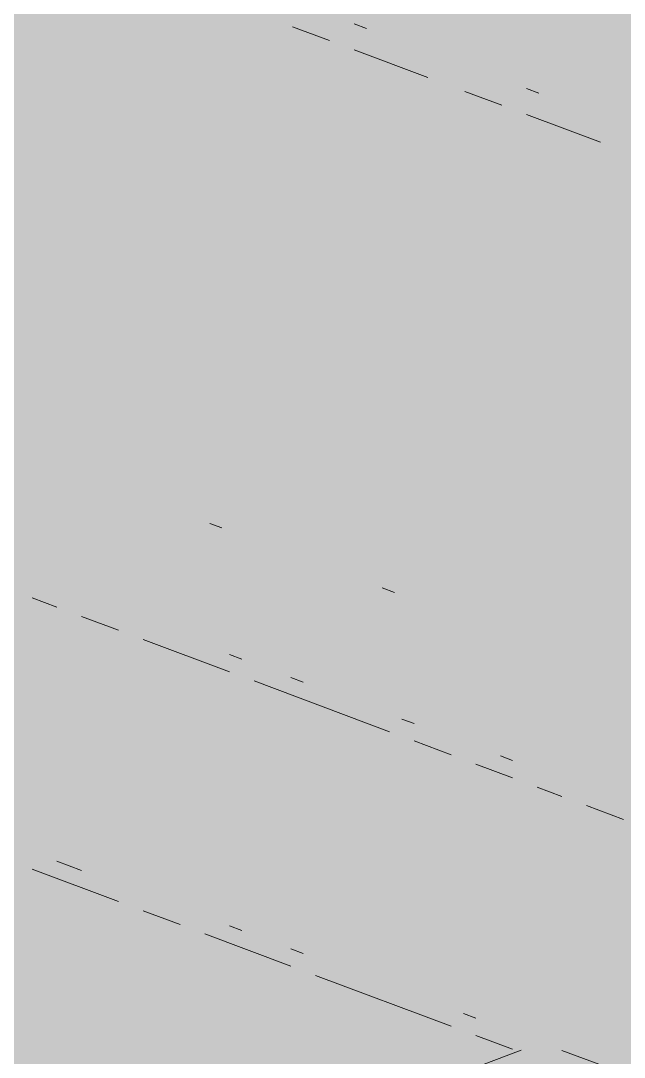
# Paper-space layout '03 3D Building and Roof' of a CAD drawing. Header units: millimetres. Extents: x 5 to 415, y 5 to 292.
# Drawn here: x 198.4 to 201.45, y 101.19 to 106.43 of the extents above; entities that cross this region are included whole.
import ezdxf

# ---------------------------------------------------------------- set-up
doc = ezdxf.new("R2010")
doc.units = ezdxf.units.MM
doc.layers.add('EXISTING', color=7, linetype='Continuous')
doc.layers.add('IMAGES', color=7, linetype='Continuous')

# ---------------------------------------------------------------- blocks, each defined once
blk = doc.blocks.new('SHEET_03')
at = {"layer": 'EXISTING', "color": 250, "lineweight": 9}
for p, q in [((200.081, 106.4097), (200.1432, 106.3864)), ((199.9566, 106.3252), (199.7701, 106.3951)), ((200.4541, 106.1389), (200.081, 106.2786)), ((200.8271, 105.9991), (200.6406, 106.069)), ((200.9515, 106.0836), (201.0137, 106.0603)), ((201.3245, 105.8128), (200.9515, 105.9525)), ((199.4144, 103.8656), (199.3522, 103.8889)), ((200.2849, 103.5395), (200.2227, 103.5628)), ((198.5812, 103.4661), (198.4568, 103.5126)), ((198.892, 103.3496), (198.7055, 103.4195)), ((199.4516, 103.14), (199.0164, 103.303)), ((199.4516, 103.2274), (199.5138, 103.2041)), ((200.26, 102.8372), (199.576, 103.0934)), ((199.7625, 103.1109), (199.8247, 103.0876)), ((200.3221, 102.9013), (200.3843, 102.878)), ((200.5708, 102.7207), (200.3843, 102.7906)), ((200.8196, 102.7149), (200.8817, 102.6916)), ((200.8817, 102.6042), (200.6952, 102.6741)), ((201.1304, 102.5111), (201.0061, 102.5577)), ((201.4413, 102.3946), (201.2548, 102.4645)), ((198.5812, 102.1841), (198.7055, 102.1375)), ((198.892, 101.9802), (198.4568, 102.1433)), ((199.2029, 101.8638), (199.0164, 101.9336)), ((199.4516, 101.858), (199.5138, 101.8347)), ((199.7625, 101.6541), (199.3273, 101.8172)), ((199.7625, 101.7415), (199.8247, 101.7183)), ((200.5708, 101.3513), (199.8869, 101.6076)), ((200.633, 101.4155), (200.6952, 101.3922)), ((200.8817, 101.2349), (200.6952, 101.3048)), ((196.6188, 99.6165), (200.9243, 101.2294)), ((201.1304, 101.2291), (201.317, 101.1592))]:
    blk.add_line(p, q, dxfattribs=at)
at = {"layer": 'IMAGES', "color": 7}
for points in [[(193.5148, 106.3429), (198.6557, 106.3429), (193.5148, 106.5143), (198.6557, 106.5143)], [(198.6557, 106.3429), (198.827, 106.3429), (198.6557, 106.5143), (198.827, 106.5143)], [(198.827, 106.3429), (199.1698, 106.3429), (198.827, 106.5143), (199.1698, 106.5143)], [(199.1698, 106.3429), (199.3411, 106.3429), (199.1698, 106.5143), (199.3411, 106.5143)], [(199.3411, 106.3429), (199.5125, 106.3429), (199.3411, 106.5143), (199.5125, 106.5143)], [(199.5125, 106.3429), (200.0266, 106.3429), (199.5125, 106.5143), (200.0266, 106.5143)], [(200.0266, 106.3429), (200.1979, 106.3429), (200.0266, 106.5143), (200.1979, 106.5143)], [(200.1979, 106.3429), (200.5407, 106.3429), (200.1979, 106.5143), (200.5407, 106.5143)], [(200.5407, 106.3429), (201.5689, 106.3429), (200.5407, 106.5143), (201.5689, 106.5143)], [(194.0289, 106.1714), (199.1698, 106.1714), (194.0289, 106.3429), (199.1698, 106.3429)], [(199.1698, 106.1714), (199.5125, 106.1714), (199.1698, 106.3429), (199.5125, 106.3429)], [(199.5125, 106.1714), (199.6839, 106.1714), (199.5125, 106.3429), (199.6839, 106.3429)], [(199.6839, 106.1714), (199.8552, 106.1714), (199.6839, 106.3429), (199.8552, 106.3429)], [(199.8552, 106.1714), (200.1979, 106.1714), (199.8552, 106.3429), (200.1979, 106.3429)], [(200.1979, 106.1714), (200.3693, 106.1714), (200.1979, 106.3429), (200.3693, 106.3429)], [(200.3693, 106.1714), (200.5407, 106.1714), (200.3693, 106.3429), (200.5407, 106.3429)], [(200.5407, 106.1714), (200.712, 106.1714), (200.5407, 106.3429), (200.712, 106.3429)], [(200.712, 106.1714), (201.2261, 106.1714), (200.712, 106.3429), (201.2261, 106.3429)], [(201.2261, 106.1714), (202.0829, 106.1714), (201.2261, 106.3429), (202.0829, 106.3429)], [(194.3716, 106), (199.5125, 106), (194.3716, 106.1714), (199.5125, 106.1714)], [(199.5125, 106), (199.6839, 106), (199.5125, 106.1714), (199.6839, 106.1714)], [(199.6839, 106), (200.0266, 106), (199.6839, 106.1714), (200.0266, 106.1714)], [(200.0266, 106), (200.1979, 106), (200.0266, 106.1714), (200.1979, 106.1714)], [(200.1979, 106), (200.3693, 106), (200.1979, 106.1714), (200.3693, 106.1714)], [(200.3693, 106), (200.5407, 106), (200.3693, 106.1714), (200.5407, 106.1714)], [(200.5407, 106), (200.712, 106), (200.5407, 106.1714), (200.712, 106.1714)], [(200.712, 106), (200.8834, 106), (200.712, 106.1714), (200.8834, 106.1714)], [(200.8834, 106), (201.2261, 106), (200.8834, 106.1714), (201.2261, 106.1714)], [(201.2261, 106), (201.5689, 106), (201.2261, 106.1714), (201.5689, 106.1714)], [(194.8857, 105.8286), (200.0266, 105.8286), (194.8857, 106), (200.0266, 106)], [(200.0266, 105.8286), (200.3693, 105.8286), (200.0266, 106), (200.3693, 106)], [(200.3693, 105.8286), (200.5407, 105.8286), (200.3693, 106), (200.5407, 106)], [(200.5407, 105.8286), (200.712, 105.8286), (200.5407, 106), (200.712, 106)], [(200.712, 105.8286), (201.0548, 105.8286), (200.712, 106), (201.0548, 106)], [(201.0548, 105.8286), (201.2261, 105.8286), (201.0548, 106), (201.2261, 106)], [(201.2261, 105.8286), (201.3975, 105.8286), (201.2261, 106), (201.3975, 106)], [(201.3975, 105.8286), (201.5689, 105.8286), (201.3975, 106), (201.5689, 106)], [(195.2284, 105.6571), (200.5407, 105.6571), (195.2284, 105.8286), (200.5407, 105.8286)], [(200.5407, 105.6571), (200.712, 105.6571), (200.5407, 105.8286), (200.712, 105.8286)], [(200.712, 105.6571), (200.8834, 105.6571), (200.712, 105.8286), (200.8834, 105.8286)], [(200.8834, 105.6571), (201.0548, 105.6571), (200.8834, 105.8286), (201.0548, 105.8286)], [(201.0548, 105.6571), (201.2261, 105.6571), (201.0548, 105.8286), (201.2261, 105.8286)], [(201.2261, 105.6571), (201.3975, 105.6571), (201.2261, 105.8286), (201.3975, 105.8286)], [(201.3975, 105.6571), (201.7402, 105.6571), (201.3975, 105.8286), (201.7402, 105.8286)], [(195.7425, 105.4857), (200.8834, 105.4857), (195.7425, 105.6571), (200.8834, 105.6571)], [(200.8834, 105.4857), (201.2261, 105.4857), (200.8834, 105.6571), (201.2261, 105.6571)], [(201.2261, 105.4857), (201.3975, 105.4857), (201.2261, 105.6571), (201.3975, 105.6571)], [(201.3975, 105.4857), (201.5689, 105.4857), (201.3975, 105.6571), (201.5689, 105.6571)], [(196.2566, 105.3143), (201.3975, 105.3143), (196.2566, 105.4857), (201.3975, 105.4857)], [(201.3975, 105.3143), (201.5689, 105.3143), (201.3975, 105.4857), (201.5689, 105.4857)], [(196.7707, 105.1429), (201.9116, 105.1429), (196.7707, 105.3143), (201.9116, 105.3143)], [(197.1134, 104.9714), (202.2543, 104.9714), (197.1134, 105.1429), (202.2543, 105.1429)], [(197.2848, 104.8), (202.7684, 104.8), (197.2848, 104.9714), (202.7684, 104.9714)], [(197.9702, 104.6286), (203.1111, 104.6286), (197.9702, 104.8), (203.1111, 104.8)], [(198.313, 104.4571), (198.4843, 104.4571), (198.313, 104.6286), (198.4843, 104.6286)], [(198.4843, 104.4571), (203.6252, 104.4571), (198.4843, 104.6286), (203.6252, 104.6286)], [(198.313, 104.2857), (198.4843, 104.2857), (198.313, 104.4571), (198.4843, 104.4571)], [(198.4843, 104.2857), (198.6557, 104.2857), (198.4843, 104.4571), (198.6557, 104.4571)], [(198.6557, 104.2857), (198.9984, 104.2857), (198.6557, 104.4571), (198.9984, 104.4571)], [(198.9984, 104.2857), (204.1393, 104.2857), (198.9984, 104.4571), (204.1393, 104.4571)], [(198.313, 104.1143), (198.4843, 104.1143), (198.313, 104.2857), (198.4843, 104.2857)], [(198.4843, 104.1143), (198.6557, 104.1143), (198.4843, 104.2857), (198.6557, 104.2857)], [(198.6557, 104.1143), (198.9984, 104.1143), (198.6557, 104.2857), (198.9984, 104.2857)], [(198.9984, 104.1143), (199.1698, 104.1143), (198.9984, 104.2857), (199.1698, 104.2857)], [(199.1698, 104.1143), (199.3411, 104.1143), (199.1698, 104.2857), (199.3411, 104.2857)], [(199.3411, 104.1143), (204.482, 104.1143), (199.3411, 104.2857), (204.482, 104.2857)], [(198.313, 103.9429), (198.4843, 103.9429), (198.313, 104.1143), (198.4843, 104.1143)], [(198.4843, 103.9429), (198.6557, 103.9429), (198.4843, 104.1143), (198.6557, 104.1143)], [(198.6557, 103.9429), (198.827, 103.9429), (198.6557, 104.1143), (198.827, 104.1143)], [(198.827, 103.9429), (198.9984, 103.9429), (198.827, 104.1143), (198.9984, 104.1143)], [(198.9984, 103.6), (199.1698, 103.6), (198.9984, 104.1143), (199.1698, 104.1143)], [(199.1698, 103.9429), (199.3411, 103.9429), (199.1698, 104.1143), (199.3411, 104.1143)], [(199.3411, 103.9429), (199.5125, 103.9429), (199.3411, 104.1143), (199.5125, 104.1143)], [(199.5125, 103.9429), (199.6839, 103.9429), (199.5125, 104.1143), (199.6839, 104.1143)], [(199.6839, 103.9429), (199.8552, 103.9429), (199.6839, 104.1143), (199.8552, 104.1143)], [(199.8552, 103.9429), (204.9961, 103.9429), (199.8552, 104.1143), (204.9961, 104.1143)], [(198.313, 103.7714), (198.4843, 103.7714), (198.313, 103.9429), (198.4843, 103.9429)], [(198.4843, 103.7714), (198.827, 103.7714), (198.4843, 103.9429), (198.827, 103.9429)], [(198.827, 103.7714), (198.9984, 103.7714), (198.827, 103.9429), (198.9984, 103.9429)], [(199.1698, 103.7714), (199.3411, 103.7714), (199.1698, 103.9429), (199.3411, 103.9429)], [(199.3411, 103.7714), (199.5125, 103.7714), (199.3411, 103.9429), (199.5125, 103.9429)], [(199.5125, 103.7714), (199.6839, 103.7714), (199.5125, 103.9429), (199.6839, 103.9429)], [(199.6839, 103.7714), (199.8552, 103.7714), (199.6839, 103.9429), (199.8552, 103.9429)], [(199.8552, 103.7714), (205.5102, 103.7714), (199.8552, 103.9429), (205.5102, 103.9429)], [(198.313, 103.6), (198.4843, 103.6), (198.313, 103.7714), (198.4843, 103.7714)], [(198.4843, 103.6), (198.9984, 103.6), (198.4843, 103.7714), (198.9984, 103.7714)], [(199.1698, 103.6), (199.3411, 103.6), (199.1698, 103.7714), (199.3411, 103.7714)], [(199.3411, 103.6), (199.6839, 103.6), (199.3411, 103.7714), (199.6839, 103.7714)], [(199.6839, 103.6), (199.8552, 103.6), (199.6839, 103.7714), (199.8552, 103.7714)], [(199.8552, 103.6), (200.0266, 103.6), (199.8552, 103.7714), (200.0266, 103.7714)], [(200.0266, 103.6), (200.1979, 103.6), (200.0266, 103.7714), (200.1979, 103.7714)], [(200.1979, 103.6), (200.3693, 103.6), (200.1979, 103.7714), (200.3693, 103.7714)], [(200.3693, 103.6), (200.5407, 103.6), (200.3693, 103.7714), (200.5407, 103.7714)], [(200.5407, 103.6), (200.712, 103.6), (200.5407, 103.7714), (200.712, 103.7714)], [(200.712, 103.6), (206.0243, 103.6), (200.712, 103.7714), (206.0243, 103.7714)], [(198.313, 103.4286), (198.6557, 103.4286), (198.313, 103.6), (198.6557, 103.6)], [(198.6557, 103.4286), (198.827, 103.4286), (198.6557, 103.6), (198.827, 103.6)], [(198.827, 103.4286), (198.9984, 103.4286), (198.827, 103.6), (198.9984, 103.6)], [(198.9984, 103.4286), (199.5125, 103.4286), (198.9984, 103.6), (199.5125, 103.6)], [(199.5125, 103.4286), (199.6839, 103.4286), (199.5125, 103.6), (199.6839, 103.6)], [(199.6839, 103.4286), (199.8552, 103.4286), (199.6839, 103.6), (199.8552, 103.6)], [(199.8552, 103.4286), (200.0266, 103.4286), (199.8552, 103.6), (200.0266, 103.6)], [(200.0266, 103.4286), (200.1979, 103.4286), (200.0266, 103.6), (200.1979, 103.6)], [(200.1979, 103.4286), (200.3693, 103.4286), (200.1979, 103.6), (200.3693, 103.6)], [(200.3693, 103.2571), (200.5407, 103.2571), (200.3693, 103.6), (200.5407, 103.6)], [(200.5407, 103.4286), (200.712, 103.4286), (200.5407, 103.6), (200.712, 103.6)], [(200.712, 103.4286), (201.0548, 103.4286), (200.712, 103.6), (201.0548, 103.6)], [(201.0548, 103.4286), (206.5384, 103.4286), (201.0548, 103.6), (206.5384, 103.6)], [(198.313, 103.2571), (198.4843, 103.2571), (198.313, 103.4286), (198.4843, 103.4286)], [(198.4843, 103.2571), (198.6557, 103.2571), (198.4843, 103.4286), (198.6557, 103.4286)], [(198.6557, 103.2571), (198.827, 103.2571), (198.6557, 103.4286), (198.827, 103.4286)], [(198.827, 103.2571), (198.9984, 103.2571), (198.827, 103.4286), (198.9984, 103.4286)], [(198.9984, 103.0857), (199.1698, 103.0857), (198.9984, 103.4286), (199.1698, 103.4286)], [(199.1698, 103.2571), (199.5125, 103.2571), (199.1698, 103.4286), (199.5125, 103.4286)], [(199.5125, 103.2571), (199.6839, 103.2571), (199.5125, 103.4286), (199.6839, 103.4286)], [(199.6839, 103.2571), (199.8552, 103.2571), (199.6839, 103.4286), (199.8552, 103.4286)], [(199.8552, 103.2571), (200.1979, 103.2571), (199.8552, 103.4286), (200.1979, 103.4286)], [(200.1979, 103.2571), (200.3693, 103.2571), (200.1979, 103.4286), (200.3693, 103.4286)], [(200.5407, 103.2571), (200.712, 103.2571), (200.5407, 103.4286), (200.712, 103.4286)], [(200.712, 103.2571), (200.8834, 103.2571), (200.712, 103.4286), (200.8834, 103.4286)], [(200.8834, 103.2571), (201.0548, 103.2571), (200.8834, 103.4286), (201.0548, 103.4286)], [(201.0548, 103.2571), (201.2261, 103.2571), (201.0548, 103.4286), (201.2261, 103.4286)], [(201.2261, 103.2571), (201.3975, 103.2571), (201.2261, 103.4286), (201.3975, 103.4286)], [(201.3975, 103.2571), (201.5689, 103.2571), (201.3975, 103.4286), (201.5689, 103.4286)], [(198.313, 103.0857), (198.4843, 103.0857), (198.313, 103.2571), (198.4843, 103.2571)], [(198.4843, 103.0857), (198.6557, 103.0857), (198.4843, 103.2571), (198.6557, 103.2571)], [(198.6557, 103.0857), (198.827, 103.0857), (198.6557, 103.2571), (198.827, 103.2571)], [(198.827, 103.0857), (198.9984, 103.0857), (198.827, 103.2571), (198.9984, 103.2571)], [(199.1698, 103.0857), (199.3411, 103.0857), (199.1698, 103.2571), (199.3411, 103.2571)], [(199.3411, 103.0857), (199.5125, 103.0857), (199.3411, 103.2571), (199.5125, 103.2571)], [(199.5125, 103.0857), (199.8552, 103.0857), (199.5125, 103.2571), (199.8552, 103.2571)], [(199.8552, 103.0857), (200.0266, 103.0857), (199.8552, 103.2571), (200.0266, 103.2571)], [(200.0266, 103.0857), (200.1979, 103.0857), (200.0266, 103.2571), (200.1979, 103.2571)], [(200.1979, 103.0857), (200.3693, 103.0857), (200.1979, 103.2571), (200.3693, 103.2571)], [(200.3693, 103.0857), (200.712, 103.0857), (200.3693, 103.2571), (200.712, 103.2571)], [(200.712, 102.9143), (201.3975, 102.9143), (200.712, 103.2571), (201.3975, 103.2571)], [(201.3975, 103.0857), (201.5689, 103.0857), (201.3975, 103.2571), (201.5689, 103.2571)], [(197.9702, 102.9143), (198.827, 102.9143), (197.9702, 103.0857), (198.827, 103.0857)], [(198.827, 102.9143), (198.9984, 102.9143), (198.827, 103.0857), (198.9984, 103.0857)], [(198.9984, 102.9143), (199.1698, 102.9143), (198.9984, 103.0857), (199.1698, 103.0857)], [(199.1698, 102.9143), (199.3411, 102.9143), (199.1698, 103.0857), (199.3411, 103.0857)], [(199.3411, 102.9143), (199.5125, 102.9143), (199.3411, 103.0857), (199.5125, 103.0857)], [(199.5125, 102.9143), (199.6839, 102.9143), (199.5125, 103.0857), (199.6839, 103.0857)], [(199.6839, 102.9143), (200.0266, 102.9143), (199.6839, 103.0857), (200.0266, 103.0857)], [(200.0266, 102.9143), (200.1979, 102.9143), (200.0266, 103.0857), (200.1979, 103.0857)], [(200.1979, 102.9143), (200.3693, 102.9143), (200.1979, 103.0857), (200.3693, 103.0857)], [(200.3693, 102.9143), (200.5407, 102.9143), (200.3693, 103.0857), (200.5407, 103.0857)], [(200.5407, 102.9143), (200.712, 102.9143), (200.5407, 103.0857), (200.712, 103.0857)], [(201.3975, 102.9143), (201.7402, 102.9143), (201.3975, 103.0857), (201.7402, 103.0857)], [(198.1416, 102.7429), (199.1698, 102.7429), (198.1416, 102.9143), (199.1698, 102.9143)], [(199.1698, 102.7429), (199.3411, 102.7429), (199.1698, 102.9143), (199.3411, 102.9143)], [(199.3411, 102.7429), (199.6839, 102.7429), (199.3411, 102.9143), (199.6839, 102.9143)], [(199.6839, 102.7429), (199.8552, 102.7429), (199.6839, 102.9143), (199.8552, 102.9143)], [(199.8552, 102.7429), (200.1979, 102.7429), (199.8552, 102.9143), (200.1979, 102.9143)], [(200.1979, 102.7429), (200.3693, 102.7429), (200.1979, 102.9143), (200.3693, 102.9143)], [(200.3693, 102.7429), (200.5407, 102.7429), (200.3693, 102.9143), (200.5407, 102.9143)], [(200.5407, 102.7429), (200.712, 102.7429), (200.5407, 102.9143), (200.712, 102.9143)], [(200.712, 102.7429), (201.0548, 102.7429), (200.712, 102.9143), (201.0548, 102.9143)], [(201.0548, 102.7429), (201.2261, 102.7429), (201.0548, 102.9143), (201.2261, 102.9143)], [(201.2261, 102.7429), (201.3975, 102.7429), (201.2261, 102.9143), (201.3975, 102.9143)], [(201.3975, 102.5714), (201.5689, 102.5714), (201.3975, 102.9143), (201.5689, 102.9143)], [(198.1416, 102.5714), (199.6839, 102.5714), (198.1416, 102.7429), (199.6839, 102.7429)], [(199.6839, 102.5714), (199.8552, 102.5714), (199.6839, 102.7429), (199.8552, 102.7429)], [(199.8552, 102.5714), (200.0266, 102.5714), (199.8552, 102.7429), (200.0266, 102.7429)], [(200.0266, 102.5714), (200.1979, 102.5714), (200.0266, 102.7429), (200.1979, 102.7429)], [(200.1979, 102.5714), (200.3693, 102.5714), (200.1979, 102.7429), (200.3693, 102.7429)], [(200.3693, 102.5714), (200.712, 102.5714), (200.3693, 102.7429), (200.712, 102.7429)], [(200.712, 102.5714), (200.8834, 102.5714), (200.712, 102.7429), (200.8834, 102.7429)], [(200.8834, 102.5714), (201.0548, 102.5714), (200.8834, 102.7429), (201.0548, 102.7429)], [(201.0548, 102.5714), (201.2261, 102.5714), (201.0548, 102.7429), (201.2261, 102.7429)], [(201.2261, 102.5714), (201.3975, 102.5714), (201.2261, 102.7429), (201.3975, 102.7429)], [(198.313, 102.4), (198.6557, 102.4), (198.313, 102.5714), (198.6557, 102.5714)], [(198.6557, 102.4), (198.827, 102.4), (198.6557, 102.5714), (198.827, 102.5714)], [(198.827, 102.4), (200.1979, 102.4), (198.827, 102.5714), (200.1979, 102.5714)], [(200.1979, 102.4), (200.3693, 102.4), (200.1979, 102.5714), (200.3693, 102.5714)], [(200.3693, 102.4), (200.5407, 102.4), (200.3693, 102.5714), (200.5407, 102.5714)], [(200.5407, 102.4), (200.712, 102.4), (200.5407, 102.5714), (200.712, 102.5714)], [(200.712, 102.4), (200.8834, 102.4), (200.712, 102.5714), (200.8834, 102.5714)], [(200.8834, 102.4), (201.0548, 102.4), (200.8834, 102.5714), (201.0548, 102.5714)], [(201.0548, 102.4), (201.2261, 102.4), (201.0548, 102.5714), (201.2261, 102.5714)], [(201.2261, 102.4), (201.5689, 102.4), (201.2261, 102.5714), (201.5689, 102.5714)], [(198.313, 102.2286), (198.4843, 102.2286), (198.313, 102.4), (198.4843, 102.4)], [(198.4843, 102.2286), (198.6557, 102.2286), (198.4843, 102.4), (198.6557, 102.4)], [(198.6557, 102.2286), (198.827, 102.2286), (198.6557, 102.4), (198.827, 102.4)], [(198.827, 102.2286), (199.1698, 102.2286), (198.827, 102.4), (199.1698, 102.4)], [(199.1698, 102.2286), (200.5407, 102.2286), (199.1698, 102.4), (200.5407, 102.4)], [(200.5407, 102.2286), (200.712, 102.2286), (200.5407, 102.4), (200.712, 102.4)], [(200.712, 102.2286), (201.0548, 102.2286), (200.712, 102.4), (201.0548, 102.4)], [(201.0548, 102.2286), (201.2261, 102.2286), (201.0548, 102.4), (201.2261, 102.4)], [(201.2261, 102.2286), (201.3975, 102.2286), (201.2261, 102.4), (201.3975, 102.4)], [(201.3975, 102.2286), (201.7402, 102.2286), (201.3975, 102.4), (201.7402, 102.4)], [(198.1416, 102.0571), (198.4843, 102.0571), (198.1416, 102.2286), (198.4843, 102.2286)], [(198.4843, 102.0571), (198.6557, 102.0571), (198.4843, 102.2286), (198.6557, 102.2286)], [(198.6557, 102.0571), (198.827, 102.0571), (198.6557, 102.2286), (198.827, 102.2286)], [(198.827, 102.0571), (198.9984, 102.0571), (198.827, 102.2286), (198.9984, 102.2286)], [(198.9984, 102.0571), (199.1698, 102.0571), (198.9984, 102.2286), (199.1698, 102.2286)], [(199.1698, 102.0571), (199.3411, 102.0571), (199.1698, 102.2286), (199.3411, 102.2286)], [(199.3411, 102.0571), (199.5125, 102.0571), (199.3411, 102.2286), (199.5125, 102.2286)], [(199.5125, 102.0571), (199.6839, 102.0571), (199.5125, 102.2286), (199.6839, 102.2286)], [(199.6839, 102.0571), (200.1979, 102.0571), (199.6839, 102.2286), (200.1979, 102.2286)], [(200.1979, 102.0571), (200.3693, 102.0571), (200.1979, 102.2286), (200.3693, 102.2286)], [(200.3693, 102.0571), (201.0548, 102.0571), (200.3693, 102.2286), (201.0548, 102.2286)], [(201.0548, 102.0571), (201.2261, 102.0571), (201.0548, 102.2286), (201.2261, 102.2286)], [(201.2261, 102.0571), (201.3975, 102.0571), (201.2261, 102.2286), (201.3975, 102.2286)], [(201.3975, 102.0571), (201.5689, 102.0571), (201.3975, 102.2286), (201.5689, 102.2286)], [(198.313, 101.8857), (198.4843, 101.8857), (198.313, 102.0571), (198.4843, 102.0571)], [(198.4843, 101.8857), (198.6557, 101.8857), (198.4843, 102.0571), (198.6557, 102.0571)], [(198.6557, 101.8857), (198.827, 101.8857), (198.6557, 102.0571), (198.827, 102.0571)], [(198.827, 101.8857), (198.9984, 101.8857), (198.827, 102.0571), (198.9984, 102.0571)], [(198.9984, 101.8857), (199.3411, 101.8857), (198.9984, 102.0571), (199.3411, 102.0571)], [(199.3411, 101.8857), (199.5125, 101.8857), (199.3411, 102.0571), (199.5125, 102.0571)], [(199.5125, 101.8857), (199.6839, 101.8857), (199.5125, 102.0571), (199.6839, 102.0571)], [(199.6839, 101.8857), (199.8552, 101.8857), (199.6839, 102.0571), (199.8552, 102.0571)], [(199.8552, 101.8857), (200.0266, 101.8857), (199.8552, 102.0571), (200.0266, 102.0571)], [(200.0266, 101.8857), (200.1979, 101.8857), (200.0266, 102.0571), (200.1979, 102.0571)], [(200.1979, 101.8857), (200.3693, 101.8857), (200.1979, 102.0571), (200.3693, 102.0571)], [(200.3693, 101.8857), (201.3975, 101.8857), (200.3693, 102.0571), (201.3975, 102.0571)], [(201.3975, 101.8857), (201.7402, 101.8857), (201.3975, 102.0571), (201.7402, 102.0571)], [(198.313, 101.7143), (198.4843, 101.7143), (198.313, 101.8857), (198.4843, 101.8857)], [(198.4843, 101.7143), (198.6557, 101.7143), (198.4843, 101.8857), (198.6557, 101.8857)], [(198.6557, 101.7143), (198.827, 101.7143), (198.6557, 101.8857), (198.827, 101.8857)], [(198.827, 101.7143), (198.9984, 101.7143), (198.827, 101.8857), (198.9984, 101.8857)], [(198.9984, 101.7143), (199.3411, 101.7143), (198.9984, 101.8857), (199.3411, 101.8857)], [(199.3411, 101.7143), (199.5125, 101.7143), (199.3411, 101.8857), (199.5125, 101.8857)], [(199.5125, 101.5429), (199.6839, 101.5429), (199.5125, 101.8857), (199.6839, 101.8857)], [(199.6839, 101.7143), (199.8552, 101.7143), (199.6839, 101.8857), (199.8552, 101.8857)], [(199.8552, 101.7143), (200.1979, 101.7143), (199.8552, 101.8857), (200.1979, 101.8857)], [(200.1979, 101.7143), (200.3693, 101.7143), (200.1979, 101.8857), (200.3693, 101.8857)], [(200.3693, 101.7143), (200.5407, 101.7143), (200.3693, 101.8857), (200.5407, 101.8857)], [(200.5407, 101.7143), (202.0829, 101.7143), (200.5407, 101.8857), (202.0829, 101.8857)], [(198.313, 101.5429), (198.6557, 101.5429), (198.313, 101.7143), (198.6557, 101.7143)], [(198.6557, 101.3714), (198.827, 101.3714), (198.6557, 101.7143), (198.827, 101.7143)], [(198.827, 101.5429), (198.9984, 101.5429), (198.827, 101.7143), (198.9984, 101.7143)], [(198.9984, 101.5429), (199.1698, 101.5429), (198.9984, 101.7143), (199.1698, 101.7143)], [(199.1698, 101.5429), (199.3411, 101.5429), (199.1698, 101.7143), (199.3411, 101.7143)], [(199.3411, 101.5429), (199.5125, 101.5429), (199.3411, 101.7143), (199.5125, 101.7143)], [(199.6839, 101.5429), (199.8552, 101.5429), (199.6839, 101.7143), (199.8552, 101.7143)], [(199.8552, 101.5429), (200.1979, 101.5429), (199.8552, 101.7143), (200.1979, 101.7143)], [(200.1979, 101.5429), (200.3693, 101.5429), (200.1979, 101.7143), (200.3693, 101.7143)], [(200.3693, 101.5429), (200.5407, 101.5429), (200.3693, 101.7143), (200.5407, 101.7143)], [(200.5407, 101.5429), (200.8834, 101.5429), (200.5407, 101.7143), (200.8834, 101.7143)], [(200.8834, 101.5429), (201.0548, 101.5429), (200.8834, 101.7143), (201.0548, 101.7143)], [(201.0548, 101.5429), (202.4257, 101.5429), (201.0548, 101.7143), (202.4257, 101.7143)], [(198.313, 101.3714), (198.4843, 101.3714), (198.313, 101.5429), (198.4843, 101.5429)], [(198.4843, 101.3714), (198.6557, 101.3714), (198.4843, 101.5429), (198.6557, 101.5429)], [(198.827, 101.3714), (199.1698, 101.3714), (198.827, 101.5429), (199.1698, 101.5429)], [(199.1698, 101.3714), (199.3411, 101.3714), (199.1698, 101.5429), (199.3411, 101.5429)], [(199.3411, 101.3714), (199.5125, 101.3714), (199.3411, 101.5429), (199.5125, 101.5429)], [(199.5125, 101.3714), (199.6839, 101.3714), (199.5125, 101.5429), (199.6839, 101.5429)], [(199.6839, 101.3714), (199.8552, 101.3714), (199.6839, 101.5429), (199.8552, 101.5429)], [(199.8552, 101.3714), (200.0266, 101.3714), (199.8552, 101.5429), (200.0266, 101.5429)], [(200.0266, 101.3714), (200.3693, 101.3714), (200.0266, 101.5429), (200.3693, 101.5429)], [(200.3693, 101.3714), (200.5407, 101.3714), (200.3693, 101.5429), (200.5407, 101.5429)], [(200.5407, 101.3714), (200.712, 101.3714), (200.5407, 101.5429), (200.712, 101.5429)], [(200.712, 101.3714), (200.8834, 101.3714), (200.712, 101.5429), (200.8834, 101.5429)], [(200.8834, 101.3714), (201.2261, 101.3714), (200.8834, 101.5429), (201.2261, 101.5429)], [(201.2261, 101.3714), (201.3975, 101.3714), (201.2261, 101.5429), (201.3975, 101.5429)], [(201.3975, 101.3714), (201.5689, 101.3714), (201.3975, 101.5429), (201.5689, 101.5429)], [(198.313, 101.0286), (198.4843, 101.0286), (198.313, 101.3714), (198.4843, 101.3714)], [(198.4843, 101.2), (198.6557, 101.2), (198.4843, 101.3714), (198.6557, 101.3714)], [(198.6557, 101.0286), (198.827, 101.0286), (198.6557, 101.3714), (198.827, 101.3714)], [(198.827, 101.0286), (198.9984, 101.0286), (198.827, 101.3714), (198.9984, 101.3714)], [(198.9984, 101.2), (199.8552, 101.2), (198.9984, 101.3714), (199.8552, 101.3714)], [(199.8552, 101.2), (200.0266, 101.2), (199.8552, 101.3714), (200.0266, 101.3714)], [(200.0266, 101.2), (200.1979, 101.2), (200.0266, 101.3714), (200.1979, 101.3714)], [(200.1979, 101.2), (200.3693, 101.2), (200.1979, 101.3714), (200.3693, 101.3714)], [(200.3693, 101.2), (200.5407, 101.2), (200.3693, 101.3714), (200.5407, 101.3714)], [(200.5407, 100.8571), (200.712, 100.8571), (200.5407, 101.3714), (200.712, 101.3714)], [(200.712, 101.2), (200.8834, 101.2), (200.712, 101.3714), (200.8834, 101.3714)], [(200.8834, 101.2), (201.2261, 101.2), (200.8834, 101.3714), (201.2261, 101.3714)], [(201.2261, 101.2), (201.3975, 101.2), (201.2261, 101.3714), (201.3975, 101.3714)], [(201.3975, 101.2), (201.5689, 101.2), (201.3975, 101.3714), (201.5689, 101.3714)], [(198.4843, 101.0286), (198.6557, 101.0286), (198.4843, 101.2), (198.6557, 101.2)], [(198.9984, 101.0286), (200.0266, 101.0286), (198.9984, 101.2), (200.0266, 101.2)], [(200.0266, 101.0286), (200.1979, 101.0286), (200.0266, 101.2), (200.1979, 101.2)], [(200.1979, 101.0286), (200.5407, 101.0286), (200.1979, 101.2), (200.5407, 101.2)], [(200.712, 101.0286), (200.8834, 101.0286), (200.712, 101.2), (200.8834, 101.2)], [(200.8834, 101.0286), (201.3975, 101.0286), (200.8834, 101.2), (201.3975, 101.2)], [(201.3975, 101.0286), (201.5689, 101.0286), (201.3975, 101.2), (201.5689, 101.2)]]:
    blk.add_solid(points, dxfattribs=at)

psp = doc.layouts.new('03 3D Building and Roof')

# ---------------------------------------------------------------- block references
psp.add_blockref('SHEET_03', (0, 0))

doc.saveas('drawing.dxf')
